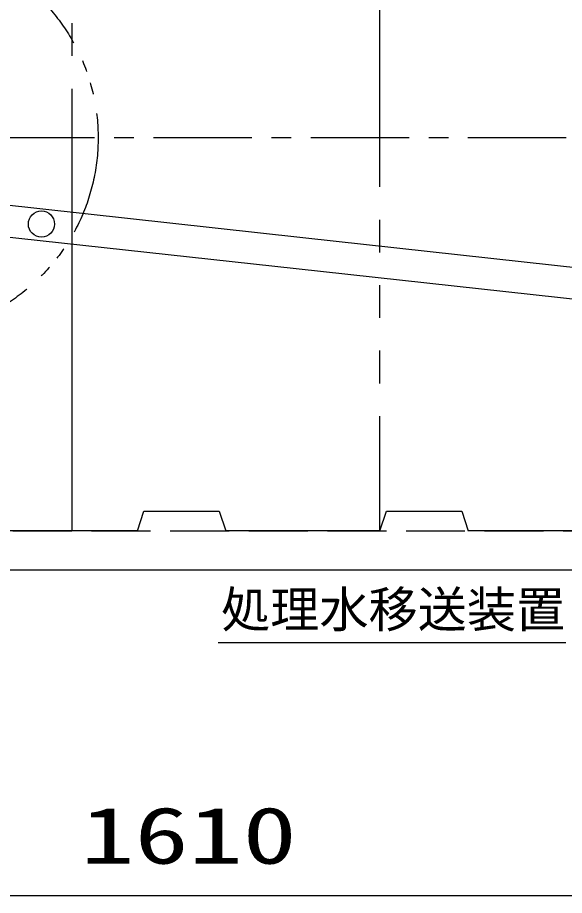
# Model space of a CAD drawing. Units: millimetres, scale not verified. Extents: x -9773 to 7545, y -7063 to 5014.
# Drawn here: x -6213 to -5378, y -979 to 361 of the extents above; entities that cross this region are included whole.
import ezdxf
from ezdxf.enums import TextEntityAlignment as Align

# ---------------------------------------------------------------- set-up
doc = ezdxf.new("R2010")
doc.units = ezdxf.units.MM
doc.header["$LTSCALE"] = 30
for name, pattern in [('CHAIN1', [8, 5, -1, 1, -1]), ('DASHED3', [4, 3, -1]), ('DOUBLE_CHAIN1', [8.8, 5, -1, 0.6, -0.6, 0.6, -1])]:
    doc.linetypes.add(name, pattern=pattern)
for name, color, linetype, lineweight in [('0-1_KIKI', 3, 'Continuous', 25), ('0-3_A-PIPE', 2, 'Continuous', 25), ('0-5_MOJI', 7, 'Continuous', 25)]:
    doc.layers.add(name, color=color, linetype=linetype, lineweight=lineweight)
doc.styles.add('MS Gothic', font='')
doc.styles.add('ＭＳ ゴシック', font='')
doc.styles.get('MS Gothic').set_extended_font_data('MS Gothic')
doc.styles.get('ＭＳ ゴシック').set_extended_font_data('MS Gothic')

msp = doc.modelspace()

# ---------------------------------------------------------------- linework, layer by layer
at = {"layer": '0-1_KIKI'}
for p, q in [((-5659.73, 102.6), (-5659.73, 777.6)), ((-6129.73, 352.6), (-6129.73, 302.6)), ((-6129.73, 252.6), (-6129.73, -422.4)), ((-5777.1, 24.98), (-6503.16, 104.74)), ((-6508.43, 57.03), (-5787.54, -22.16)), ((-5659.73, 2.6), (-5659.73, 52.6)), ((-5166.73, -42.07), (-5777.1, 24.98)), ((-5787.54, -22.16), (-5166.73, -90.36)), ((-5659.73, -97.4), (-5659.73, -47.4)), ((-5659.73, -197.4), (-5659.73, -147.4)), ((-5659.73, -422.4), (-5659.73, -247.4)), ((-6029.73, -422.4), (-6019.73, -392.4)), ((-6019.73, -392.4), (-5904.73, -392.4)), ((-5904.73, -392.4), (-5894.73, -422.4)), ((-5659.73, -422.4), (-5649.73, -392.4)), ((-5649.73, -392.4), (-5534.73, -392.4)), ((-5534.73, -392.4), (-5524.73, -422.4)), ((-6029.73, -422.4), (-6264.73, -422.4)), ((-5659.73, -422.4), (-5894.73, -422.4)), ((-5219.73, -422.4), (-5524.73, -422.4)), ((-4595.73, -482.4), (-6603.73, -482.4))]:
    msp.add_line(p, q, dxfattribs=at)
at = {"layer": '0-1_KIKI', "linetype": 'CHAIN1'}
msp.add_line((-4175.16, 177.6), (-7006.52, 177.6), dxfattribs=at)
at = {"layer": '0-1_KIKI', "color": 4}
msp.add_line((-5906.6, -592.89), (-5375.91, -592.89), dxfattribs=at)
at = {"layer": '0-1_KIKI', "linetype": 'DOUBLE_CHAIN1'}
msp.add_circle((-6389.73, 177.6), 300, dxfattribs=at)
at = {"layer": '0-1_KIKI'}
msp.add_circle((-6176.21, 45.93), 20, dxfattribs=at)
at = {"layer": '0-3_A-PIPE', "linetype": 'DASHED3'}
msp.add_lwpolyline([(-6699.73, -422.4), (-4499.73, -422.4), (-4499.73, 777.6)], dxfattribs=at)
at = {"layer": '0-5_MOJI', "color": 4}
msp.add_line((-6799.73, -979.34), (-5189.73, -979.34), dxfattribs=at)

# ---------------------------------------------------------------- texts
at = {"layer": '0-1_KIKI', "color": 4, "style": 'MS Gothic'}
msp.add_text('処理水移送装置', height=54.99, dxfattribs=at).set_placement((-5901.97, -586.56), align=Align.BOTTOM_LEFT)
at = {"layer": '0-5_MOJI', "color": 3, "style": 'ＭＳ ゴシック', "width": 1.4}
msp.add_text('1610', height=86.59, dxfattribs=at).set_placement((-6116.44, -956.84), align=Align.BOTTOM_LEFT)

doc.saveas('drawing.dxf')
